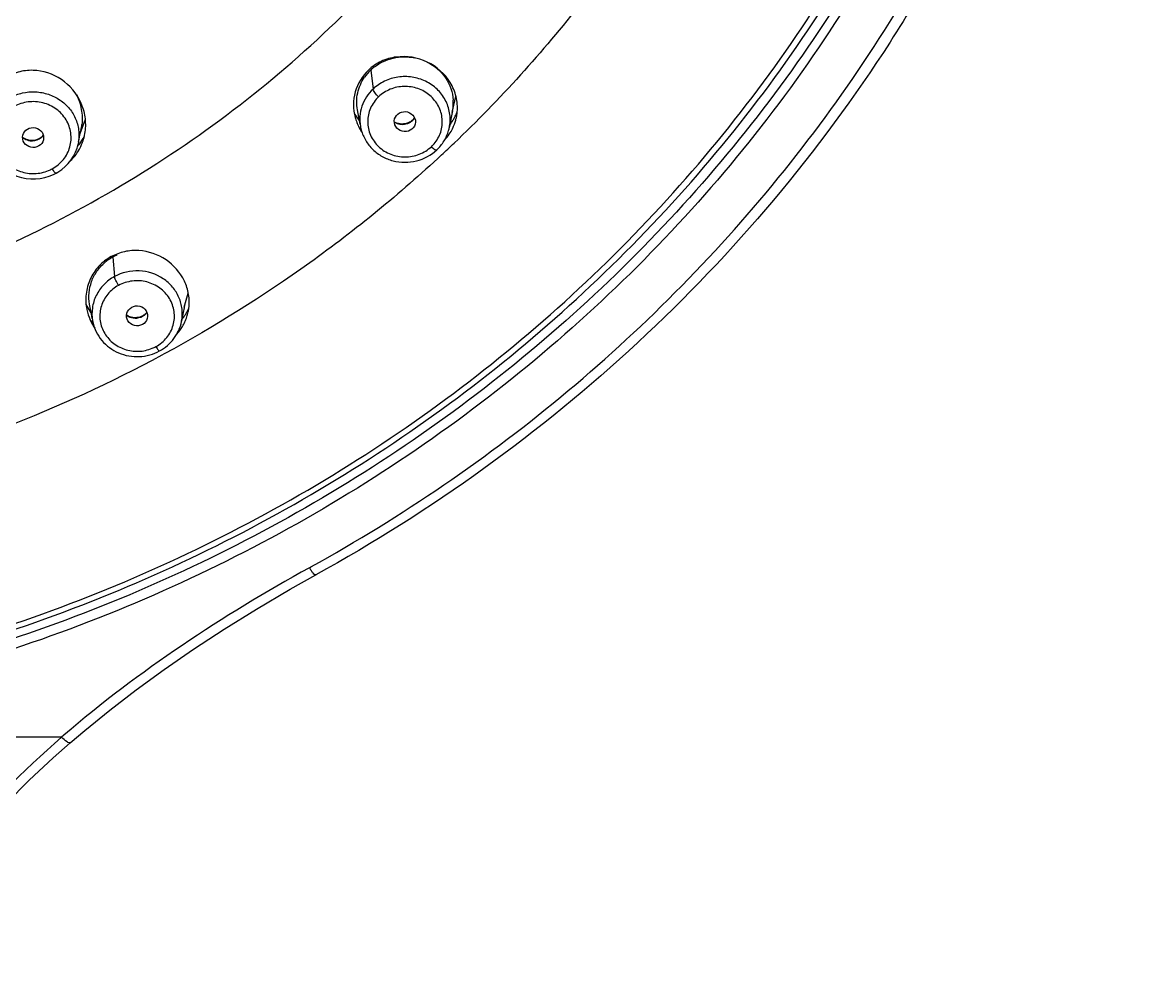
# Model space of a CAD drawing. Header units: millimetres. Extents: x 15137 to 17513, y -10160 to -6800.
# Drawn here: x 16553.4 to 16595.38, y -8330.15 to -8293.61 of the extents above; entities that cross this region are included whole.
import ezdxf

# ---------------------------------------------------------------- set-up
doc = ezdxf.new("R2010")
doc.units = ezdxf.units.MM

msp = doc.modelspace()

# ---------------------------------------------------------------- linework, layer by layer
at = {"linetype": 'Continuous'}
for p, q in [((16566.65, -8295.426), (16566.738, -8296.15)), ((16569.748, -8297.035), (16569.89, -8296.433)), ((16566.245, -8297.48), (16566.144, -8296.938)), ((16555.615, -8297.832), (16555.811, -8297.299)), ((16566.217, -8297.333), (16566.031, -8297.083)), ((16569.724, -8297.162), (16569.675, -8297.414)), ((16569.748, -8297.035), (16569.724, -8297.162)), ((16569.76, -8296.973), (16569.748, -8297.035)), ((16555.615, -8297.832), (16555.628, -8297.773)), ((16555.628, -8297.773), (16555.643, -8297.707)), ((16566.261, -8297.57), (16566.266, -8297.598)), ((16569.64, -8297.6), (16569.643, -8297.583)), ((16569.675, -8297.414), (16569.643, -8297.583)), ((16555.552, -8298.139), (16555.529, -8298.246)), ((16555.6, -8297.901), (16555.615, -8297.832)), ((16556.855, -8302.533), (16556.917, -8303.276)), ((16559.565, -8304.438), (16559.719, -8303.904)), ((16556.031, -8304.651), (16555.836, -8304.34)), ((16556.039, -8304.696), (16555.972, -8304.328)), ((16559.56, -8304.466), (16559.528, -8304.636)), ((16559.579, -8304.362), (16559.56, -8304.466)), ((16556.07, -8304.867), (16556.039, -8304.696)), ((16559.528, -8304.636), (16559.465, -8304.972)), ((16556.085, -8304.957), (16556.089, -8304.98)), ((16559.463, -8304.983), (16559.465, -8304.972)), ((16558.807, -8306.211), (16558.711, -8306.261)), ((16558.807, -8306.212), (16558.712, -8306.263)), ((16564.32, -8314.338), (16564.381, -8314.303)), ((16564.32, -8314.338), (16564.381, -8314.305)), ((16564.562, -8314.613), (16564.561, -8314.614)), ((16554.908, -8320.774), (16534.881, -8320.774)), ((16554.996, -8320.698), (16554.908, -8320.774)), ((16554.997, -8320.7), (16554.908, -8320.774)), ((16555.236, -8320.989), (16555.235, -8320.989))]:
    msp.add_line(p, q, dxfattribs=at)
for points in [[(16552.108, -8298.161), (16552.115, -8298.202), (16552.157, -8298.367), (16552.216, -8298.527), (16552.291, -8298.68), (16552.383, -8298.826), (16552.489, -8298.962), (16552.61, -8299.088), (16552.745, -8299.201), (16552.89, -8299.3), (16553.046, -8299.385), (16553.21, -8299.455), (16553.381, -8299.507), (16553.556, -8299.543), (16553.733, -8299.561), (16553.912, -8299.563), (16554.089, -8299.546), (16554.264, -8299.513), (16554.434, -8299.462), (16554.595, -8299.396), (16554.694, -8299.346)], [(16555.552, -8298.139), (16555.571, -8298.05), (16555.586, -8297.971), (16555.6, -8297.901)], [(16554.694, -8299.346), (16554.769, -8299.303), (16554.91, -8299.207), (16555.04, -8299.097), (16555.159, -8298.975), (16555.265, -8298.842), (16555.356, -8298.699), (16555.431, -8298.548), (16555.491, -8298.39), (16555.529, -8298.246)], [(16555.235, -8320.989), (16555.787, -8320.52), (16556.736, -8319.749), (16557.741, -8318.977), (16558.801, -8318.206), (16559.916, -8317.437), (16561.087, -8316.671), (16562.314, -8315.911), (16563.596, -8315.156), (16564.562, -8314.613)], [(16548.033, -8330.15), (16548.27, -8329.638), (16548.749, -8328.703), (16549.285, -8327.774), (16549.879, -8326.852), (16550.529, -8325.94), (16551.234, -8325.041), (16551.994, -8324.153), (16552.807, -8323.277), (16553.672, -8322.414), (16554.588, -8321.561), (16555.236, -8320.989)]]:
    msp.add_lwpolyline(points, dxfattribs=at)
for centre, radius, start, end in [((16567.857, -8296.696), 1.753, 133.5341, 145.4718), ((16567.871, -8296.724), 1.782, 127.3138, 133.2351), ((16568.157, -8296.672), 1.632, 349.3469, 357.193), ((16568.146, -8296.671), 1.643, 357.1977, 3.5611), ((16567.919, -8296.732), 1.922, 194.8475, 200.808), ((16567.885, -8296.95), 0.529, 313.3564, 325.4708), ((16567.895, -8296.938), 0.524, 313.3437, 324.1406), ((16568.026, -8296.255), 2.057, 322.5586, 328.0156), ((16568.168, -8296.86), 1.778, 334.0045, 344.7255), ((16568.038, -8296.263), 2.042, 328.0206, 331.7427), ((16568.049, -8296.269), 2.029, 331.7435, 335.2229), ((16568.18, -8296.864), 1.765, 344.7412, 346.7577), ((16568.054, -8296.271), 2.024, 335.2265, 338.5112), ((16568.189, -8296.866), 1.757, 346.7562, 351.1551), ((16568.186, -8296.866), 1.759, 351.163, 355.2176), ((16553.764, -8297.291), 1.924, 347.4985, 353.7735), ((16567.931, -8296.727), 1.935, 200.8073, 206.8862), ((16567.933, -8296.726), 1.938, 206.8876, 207.6656), ((16567.95, -8296.716), 1.958, 207.6733, 212.7899), ((16567.928, -8295.982), 2.378, 224.3625, 226.5027), ((16567.814, -8297.29), 1.579, 191.25, 195.1848), ((16567.963, -8296.708), 1.973, 212.7848, 213.779), ((16567.816, -8296.97), 0.504, 237.7412, 242.5942), ((16567.853, -8296.907), 0.583, 283.3178, 290.7452), ((16568.092, -8297.292), 1.578, 343.9878, 348.766), ((16568.147, -8296.849), 1.802, 325.7115, 333.4257), ((16568.135, -8297.301), 1.534, 349.4176, 350.3338), ((16568.17, -8296.861), 1.776, 333.4533, 333.9971), ((16553.753, -8297.597), 0.511, 229.8221, 235.2535), ((16553.868, -8296.96), 2.14, 321.6512, 329.8807), ((16553.94, -8297.521), 1.879, 335.8902, 339.8248), ((16553.908, -8297.51), 1.913, 339.8351, 347.122), ((16553.846, -8296.947), 2.165, 329.8715, 332.9864), ((16553.895, -8297.507), 1.926, 347.1151, 347.8302), ((16535.122, -8261.912), 50.209, 312.9665, 313.7129), ((16568.105, -8296.82), 1.853, 316.8658, 325.7138), ((16553.962, -8297.531), 1.855, 313.7734, 329.3991), ((16553.897, -8296.982), 2.104, 319.9759, 321.6307), ((16553.952, -8297.526), 1.866, 329.4128, 335.8816), ((16567.921, -8297.267), 1.49, 314.0149, 319.7312), ((16553.856, -8297.907), 1.451, 292.3681, 298.5924), ((16557.734, -8304.134), 1.827, 120.2182, 130.3872), ((16557.735, -8304.134), 1.828, 118.7778, 120.2231), ((16557.739, -8304.164), 1.856, 112.6984, 118.4619), ((16557.874, -8303.626), 2.05, 332.1916, 335.5356), ((16557.963, -8304.247), 1.792, 348.1768, 352.7173), ((16557.736, -8304.147), 1.91, 191.4594, 197.5438), ((16557.757, -8304.14), 1.933, 197.5566, 209.7222), ((16557.747, -8303.423), 2.306, 220.0273, 224.5589), ((16557.709, -8304.247), 0.59, 291.4711, 298.5775), ((16557.718, -8304.291), 0.558, 298.603, 309.4596), ((16557.733, -8304.311), 0.533, 309.4933, 316.9644), ((16557.837, -8303.603), 2.093, 321.6836, 323.8102), ((16557.841, -8303.606), 2.088, 323.809, 327.4557), ((16557.961, -8304.247), 1.794, 335.4985, 341.8423), ((16557.858, -8303.617), 2.069, 327.4546, 331.1248), ((16557.957, -8304.246), 1.798, 341.8415, 348.1767), ((16557.886, -8303.632), 2.036, 331.123, 332.189), ((16557.754, -8304.141), 1.93, 209.7408, 212.1872), ((16557.624, -8304.677), 1.565, 191.1823, 192.0763), ((16557.765, -8304.134), 1.943, 212.187, 214.4598), ((16557.92, -8304.223), 1.841, 317.8561, 329.1494), ((16557.951, -8304.242), 1.805, 329.1701, 335.4806), ((16557.743, -8304.542), 1.579, 292.5222, 298.0205)]:
    msp.add_arc(centre, radius, start, end, dxfattribs=at)
for centre, major_axis, ratio in [((16567.948, -8297.386), (0.401, -0.026), 0.945083), ((16553.824, -8297.991), (0.4, -0.011), 0.947067), ((16557.773, -8304.768), (0.4, -0.024), 0.948578)]:
    msp.add_ellipse(centre, major_axis=major_axis, ratio=ratio, dxfattribs=at)
for points, knots in [([(16564.381, -8314.305), (16567.838, -8312.393), (16574.372, -8307.927), (16582.642, -8299.515), (16589.031, -8289.732), (16593.285, -8278.952), (16595.236, -8267.588), (16594.805, -8256.082), (16592.012, -8244.879), (16586.965, -8234.412), (16579.866, -8225.082), (16570.989, -8217.243), (16560.678, -8211.19), (16549.326, -8207.149), (16537.365, -8205.269), (16525.245, -8205.622), (16513.431, -8208.191), (16506.013, -8211.338), (16502.506, -8213.238)], [0, 0, 0, 0, 0.063059, 0.125441, 0.187164, 0.248341, 0.309174, 0.36992, 0.430848, 0.492201, 0.554154, 0.616784, 0.680067, 0.743881, 0.808029, 0.872266, 0.936332, 1, 1, 1, 1]), ([(16533.207, -8306.35), (16536.696, -8306.35), (16543.679, -8305.58), (16553.585, -8302.17), (16562.405, -8296.685), (16569.655, -8289.411), (16574.936, -8280.74), (16577.454, -8272.713), (16578.242, -8266.121), (16578.221, -8261.145), (16577.588, -8256.206), (16576.764, -8252.986), (16576.255, -8251.407)], [0, 0, 0, 0, 0.12887, 0.257027, 0.3839, 0.509181, 0.632895, 0.755413, 0.816531, 0.877603, 0.938728, 1, 1, 1, 1]), ([(16592.877, -8258.044), (16593.301, -8261.903), (16593.307, -8269.751), (16590.769, -8281.254), (16586.629, -8290.213), (16582.229, -8296.769), (16577.115, -8302.896), (16569.509, -8309.563), (16560.675, -8314.589), (16553.077, -8317.527), (16545.176, -8319.722), (16539.022, -8320.489), (16534.921, -8320.6)], [0, 0, 0, 0, 0.12171, 0.243718, 0.366572, 0.428535, 0.49084, 0.616364, 0.743251, 0.807206, 0.871376, 1, 1, 1, 1]), ([(16535.908, -8319.679), (16539.895, -8319.506), (16547.835, -8318.393), (16559.146, -8314.484), (16569.4, -8308.492), (16578.169, -8300.658), (16585.09, -8291.302), (16589.868, -8280.804), (16592.302, -8269.607), (16592.289, -8261.975), (16591.878, -8258.22)], [0, 0, 0, 0, 0.128662, 0.256656, 0.383555, 0.509093, 0.633223, 0.756131, 0.878211, 1, 1, 1, 1]), ([(16535.921, -8319.881), (16539.924, -8319.707), (16547.896, -8318.591), (16559.252, -8314.669), (16569.551, -8308.657), (16578.363, -8300.796), (16585.321, -8291.405), (16590.133, -8280.866), (16592.593, -8269.622), (16592.593, -8261.955), (16592.186, -8258.183)], [0, 0, 0, 0, 0.128621, 0.256581, 0.383459, 0.508993, 0.633134, 0.756067, 0.878179, 1, 1, 1, 1]), ([(16592.597, -8258.149), (16593, -8261.928), (16592.995, -8269.607), (16590.535, -8280.868), (16586.534, -8289.657), (16582.281, -8296.106), (16577.336, -8302.147), (16569.977, -8308.756), (16561.413, -8313.8), (16554.031, -8316.802), (16546.343, -8319.093), (16540.341, -8319.969), (16536.331, -8320.168)], [0, 0, 0, 0, 0.121758, 0.24381, 0.366687, 0.428646, 0.490941, 0.616431, 0.743275, 0.80721, 0.871365, 1, 1, 1, 1]), ([(16595.381, -8266.724), (16595.25, -8269.156), (16594.668, -8274.014), (16592.851, -8281.133), (16590.115, -8287.986), (16585.293, -8296.637), (16577.181, -8306.28), (16568.969, -8312.183), (16564.562, -8314.613)], [0, 0, 0, 0, 0.123054, 0.24641, 0.370261, 0.494768, 0.745674, 1, 1, 1, 1]), ([(16576.087, -8290.925), (16575.627, -8291.578), (16573.72, -8294.154), (16571.558, -8296.541), (16569.819, -8298.204)], [0, 0, 0, 0, 0.249154, 1, 1, 1, 1]), ([(16569.939, -8297.013), (16569.955, -8296.822), (16569.924, -8296.431), (16569.62, -8295.705), (16568.841, -8295.015), (16567.809, -8294.848), (16567.038, -8295.069), (16566.703, -8295.295), (16566.56, -8295.43)], [0, 0, 0, 0, 0.121848, 0.245102, 0.494894, 0.748054, 0.87475, 1, 1, 1, 1]), ([(16566.79, -8295.307), (16567, -8295.147), (16567.499, -8294.917), (16568.047, -8294.909), (16568.309, -8294.959)], [0, 0, 0, 0, 0.497292, 1, 1, 1, 1]), ([(16568.801, -8295.124), (16569.075, -8295.26), (16569.558, -8295.671), (16569.767, -8296.272), (16569.786, -8296.569)], [0, 0, 0, 0, 0.506401, 1, 1, 1, 1]), ([(16555.778, -8297.913), (16555.818, -8297.728), (16555.843, -8297.345), (16555.676, -8296.598), (16555.088, -8295.791), (16554.158, -8295.411), (16553.388, -8295.445), (16553.022, -8295.577), (16552.856, -8295.668)], [0, 0, 0, 0, 0.124173, 0.249021, 0.49849, 0.748897, 0.874824, 1, 1, 1, 1]), ([(16566.56, -8295.43), (16566.326, -8295.651), (16565.973, -8296.234), (16565.978, -8296.913), (16566.061, -8297.224)], [0, 0, 0, 0, 0.500424, 1, 1, 1, 1]), ([(16566.144, -8296.938), (16566.106, -8296.728), (16566.114, -8296.286), (16566.291, -8295.881), (16566.413, -8295.703)], [0, 0, 0, 0, 0.497336, 1, 1, 1, 1]), ([(16569.648, -8297.559), (16569.676, -8297.392), (16569.677, -8297.044), (16569.508, -8296.55), (16569.186, -8296.132), (16568.744, -8295.829), (16568.226, -8295.67), (16567.682, -8295.669), (16567.165, -8295.826), (16566.866, -8296.03), (16566.738, -8296.15)], [0, 0, 0, 0, 0.121009, 0.242692, 0.366139, 0.491741, 0.619066, 0.747046, 0.874381, 1, 1, 1, 1]), ([(16569.058, -8298.23), (16569.168, -8298.1), (16569.341, -8297.797), (16569.4, -8297.278), (16569.251, -8296.777), (16568.918, -8296.366), (16568.45, -8296.101), (16567.914, -8296.019), (16567.383, -8296.127), (16567.079, -8296.323), (16566.95, -8296.442)], [0, 0, 0, 0, 0.123065, 0.244617, 0.36658, 0.490638, 0.617264, 0.745526, 0.873681, 1, 1, 1, 1]), ([(16552.953, -8296.474), (16553.098, -8296.394), (16553.413, -8296.276), (16553.914, -8296.234), (16554.409, -8296.327), (16554.856, -8296.547), (16555.22, -8296.879), (16555.47, -8297.296), (16555.584, -8297.763), (16555.564, -8298.084), (16555.531, -8298.238)], [0, 0, 0, 0, 0.1272, 0.255247, 0.383047, 0.509756, 0.634476, 0.757097, 0.878618, 1, 1, 1, 1]), ([(16555.474, -8296.371), (16555.559, -8296.545), (16555.682, -8296.916), (16555.698, -8297.308), (16555.677, -8297.499)], [0, 0, 0, 0, 0.501084, 1, 1, 1, 1]), ([(16566.738, -8296.15), (16566.55, -8296.329), (16566.254, -8296.779), (16566.216, -8297.319), (16566.261, -8297.57)], [0, 0, 0, 0, 0.503892, 1, 1, 1, 1]), ([(16566.95, -8296.442), (16566.822, -8296.565), (16566.609, -8296.859), (16566.499, -8297.39), (16566.611, -8297.92), (16566.93, -8298.366), (16567.401, -8298.662), (16567.953, -8298.764), (16568.506, -8298.664), (16568.823, -8298.462), (16568.956, -8298.339)], [0, 0, 0, 0, 0.12369, 0.245445, 0.36718, 0.490849, 0.617195, 0.745393, 0.873621, 1, 1, 1, 1]), ([(16566.95, -8296.442), (16566.897, -8296.392), (16566.828, -8296.316), (16566.762, -8296.215), (16566.741, -8296.169), (16566.738, -8296.15)], [0, 0, 0, 0, 0.601292, 0.841405, 1, 1, 1, 1]), ([(16553.103, -8296.81), (16552.947, -8296.895), (16552.667, -8297.122), (16552.411, -8297.591), (16552.356, -8298.12), (16552.512, -8298.629), (16552.854, -8299.045), (16553.332, -8299.312), (16553.878, -8299.394), (16554.241, -8299.317), (16554.408, -8299.249)], [0, 0, 0, 0, 0.125551, 0.248525, 0.370162, 0.492266, 0.616461, 0.74324, 0.871619, 1, 1, 1, 1]), ([(16554.55, -8299.181), (16554.711, -8299.093), (16554.999, -8298.855), (16555.254, -8298.362), (16555.292, -8297.812), (16555.104, -8297.291), (16554.72, -8296.881), (16554.29, -8296.682), (16553.919, -8296.623), (16553.542, -8296.633), (16553.266, -8296.72), (16553.103, -8296.81)], [0, 0, 0, 0, 0.125198, 0.247947, 0.36952, 0.491802, 0.616411, 0.74356, 0.807964, 0.872422, 1, 1, 1, 1]), ([(16568.254, -8297.319), (16568.243, -8297.33), (16568.194, -8297.373), (16568.137, -8297.407), (16568.092, -8297.427)], [0, 0, 0, 0, 0.244257, 1, 1, 1, 1]), ([(16566.291, -8297.703), (16566.329, -8297.843), (16566.444, -8298.114), (16566.72, -8298.46), (16567.079, -8298.726), (16567.633, -8298.948), (16568.404, -8298.955), (16568.949, -8298.66), (16569.162, -8298.459)], [0, 0, 0, 0, 0.12299, 0.247014, 0.37225, 0.498547, 0.750416, 1, 1, 1, 1]), ([(16567.557, -8297.407), (16567.619, -8297.446), (16567.763, -8297.499), (16567.914, -8297.492), (16567.987, -8297.475)], [0, 0, 0, 0, 0.493773, 1, 1, 1, 1]), ([(16568.092, -8297.427), (16568.011, -8297.463), (16567.835, -8297.499), (16567.66, -8297.457), (16567.585, -8297.418)], [0, 0, 0, 0, 0.510832, 1, 1, 1, 1]), ([(16569.162, -8298.459), (16569.267, -8298.36), (16569.452, -8298.133), (16569.57, -8297.866), (16569.609, -8297.728)], [0, 0, 0, 0, 0.501955, 1, 1, 1, 1]), ([(16553.702, -8298.099), (16553.676, -8298.096), (16553.577, -8298.077), (16553.482, -8298.031), (16553.424, -8297.984)], [0, 0, 0, 0, 0.259608, 1, 1, 1, 1]), ([(16553.462, -8298.017), (16553.518, -8298.056), (16553.604, -8298.093), (16553.694, -8298.108), (16553.717, -8298.111)], [0, 0, 0, 0, 0.746122, 1, 1, 1, 1]), ([(16554.06, -8298.032), (16554.033, -8298.046), (16553.921, -8298.096), (16553.794, -8298.11), (16553.702, -8298.099)], [0, 0, 0, 0, 0.247563, 1, 1, 1, 1]), ([(16554.213, -8297.907), (16554.203, -8297.919), (16554.158, -8297.968), (16554.104, -8298.008), (16554.06, -8298.032)], [0, 0, 0, 0, 0.243442, 1, 1, 1, 1]), ([(16568.956, -8298.339), (16568.996, -8298.377), (16569.054, -8298.424), (16569.124, -8298.463), (16569.155, -8298.465), (16569.162, -8298.459)], [0, 0, 0, 0, 0.676488, 0.886345, 1, 1, 1, 1]), ([(16569.343, -8298.652), (16567.764, -8300.123), (16564.401, -8302.874), (16560.718, -8305.176), (16558.807, -8306.212)], [0, 0, 0, 0, 0.498297, 1, 1, 1, 1]), ([(16554.694, -8299.346), (16554.687, -8299.349), (16554.663, -8299.335), (16554.634, -8299.302), (16554.592, -8299.247), (16554.565, -8299.204), (16554.55, -8299.181)], [0, 0, 0, 0, 0.098117, 0.311132, 0.631631, 1, 1, 1, 1]), ([(16559.74, -8304.474), (16559.762, -8304.301), (16559.755, -8303.945), (16559.54, -8303.264), (16558.923, -8302.555), (16558.028, -8302.249), (16557.297, -8302.303), (16556.95, -8302.431), (16556.791, -8302.518)], [0, 0, 0, 0, 0.121865, 0.244799, 0.493334, 0.746095, 0.87349, 1, 1, 1, 1]), ([(16556.791, -8302.518), (16556.617, -8302.613), (16556.298, -8302.86), (16555.965, -8303.361), (16555.806, -8303.937), (16555.824, -8304.335), (16555.863, -8304.527)], [0, 0, 0, 0, 0.252494, 0.502761, 0.751571, 1, 1, 1, 1]), ([(16555.971, -8304.328), (16555.945, -8304.185), (16555.931, -8303.89), (16556.027, -8303.458), (16556.234, -8303.061), (16556.437, -8302.839), (16556.55, -8302.742)], [0, 0, 0, 0, 0.247179, 0.495153, 0.745768, 1, 1, 1, 1]), ([(16559.465, -8304.972), (16559.494, -8304.821), (16559.506, -8304.509), (16559.384, -8304.056), (16559.133, -8303.654), (16558.654, -8303.229), (16557.856, -8302.971), (16557.198, -8303.123), (16556.917, -8303.276)], [0, 0, 0, 0, 0.121672, 0.243762, 0.367257, 0.492677, 0.746001, 1, 1, 1, 1]), ([(16556.917, -8303.276), (16556.768, -8303.357), (16556.495, -8303.564), (16556.199, -8303.979), (16556.049, -8304.46), (16556.055, -8304.796), (16556.085, -8304.957)], [0, 0, 0, 0, 0.255109, 0.506007, 0.753576, 1, 1, 1, 1]), ([(16557.067, -8303.612), (16556.915, -8303.697), (16556.639, -8303.918), (16556.386, -8304.38), (16556.33, -8304.898), (16556.484, -8305.399), (16556.821, -8305.807), (16557.213, -8306.024), (16557.559, -8306.106), (16557.916, -8306.127), (16558.184, -8306.068), (16558.348, -8306)], [0, 0, 0, 0, 0.12555, 0.248554, 0.370096, 0.492124, 0.61627, 0.742974, 0.807297, 0.871825, 1, 1, 1, 1]), ([(16557.067, -8303.613), (16557.029, -8303.55), (16556.979, -8303.458), (16556.933, -8303.344), (16556.919, -8303.296), (16556.917, -8303.276)], [0, 0, 0, 0, 0.594385, 0.837684, 1, 1, 1, 1]), ([(16558.485, -8305.936), (16558.642, -8305.848), (16558.927, -8305.617), (16559.18, -8305.133), (16559.218, -8304.593), (16559.032, -8304.082), (16558.656, -8303.68), (16558.234, -8303.485), (16557.869, -8303.428), (16557.499, -8303.438), (16557.229, -8303.526), (16557.067, -8303.612)], [0, 0, 0, 0, 0.125424, 0.248235, 0.36966, 0.491802, 0.616291, 0.74334, 0.807765, 0.872279, 1, 1, 1, 1]), ([(16557.373, -8304.746), (16557.396, -8304.763), (16557.493, -8304.823), (16557.609, -8304.851), (16557.695, -8304.852)], [0, 0, 0, 0, 0.246489, 1, 1, 1, 1]), ([(16557.706, -8304.839), (16557.676, -8304.84), (16557.562, -8304.833), (16557.449, -8304.792), (16557.379, -8304.745)], [0, 0, 0, 0, 0.260997, 1, 1, 1, 1]), ([(16558.148, -8304.639), (16558.137, -8304.651), (16558.091, -8304.701), (16558.036, -8304.741), (16557.991, -8304.765)], [0, 0, 0, 0, 0.242479, 1, 1, 1, 1]), ([(16556.094, -8305.004), (16556.148, -8305.257), (16556.391, -8305.748), (16557.051, -8306.23), (16557.86, -8306.376), (16558.395, -8306.229), (16558.629, -8306.101)], [0, 0, 0, 0, 0.245371, 0.494901, 0.747631, 1, 1, 1, 1]), ([(16558.629, -8306.101), (16558.839, -8305.986), (16559.214, -8305.666), (16559.417, -8305.215), (16559.463, -8304.983)], [0, 0, 0, 0, 0.503788, 1, 1, 1, 1]), ([(16558.485, -8305.935), (16558.5, -8305.96), (16558.528, -8306.003), (16558.57, -8306.058), (16558.598, -8306.09), (16558.623, -8306.104), (16558.629, -8306.101)], [0, 0, 0, 0, 0.384869, 0.696323, 0.903281, 1, 1, 1, 1]), ([(16558.712, -8306.263), (16556.776, -8307.307), (16552.758, -8309.156), (16548.542, -8310.493), (16546.398, -8311.03)], [0, 0, 0, 0, 0.498796, 1, 1, 1, 1]), ([(16564.32, -8314.338), (16562.666, -8315.251), (16559.44, -8317.204), (16556.419, -8319.473), (16554.996, -8320.698)], [0, 0, 0, 0, 0.501367, 1, 1, 1, 1]), ([(16564.561, -8314.612), (16564.55, -8314.617), (16564.508, -8314.594), (16564.46, -8314.539), (16564.39, -8314.448), (16564.344, -8314.377), (16564.32, -8314.338)], [0, 0, 0, 0, 0.098424, 0.312983, 0.633578, 1, 1, 1, 1]), ([(16547.713, -8330.001), (16548.116, -8329.102), (16549.046, -8327.362), (16551.332, -8324.158), (16553.431, -8322.066), (16554.908, -8320.774)], [0, 0, 0, 0, 0.250864, 0.500313, 1, 1, 1, 1]), ([(16555.235, -8320.988), (16555.223, -8320.998), (16555.172, -8320.991), (16555.062, -8320.921), (16554.971, -8320.839), (16554.908, -8320.774)], [0, 0, 0, 0, 0.111619, 0.326074, 1, 1, 1, 1])]:
    msp.add_open_spline(points, degree=3, knots=knots, dxfattribs=at)
for points in [[(16568.059, -8297.452), (16568.129, -8297.426), (16568.194, -8297.386), (16568.248, -8297.335)], [(16553.717, -8298.111), (16553.831, -8298.123), (16553.953, -8298.099), (16554.054, -8298.044)], [(16554.054, -8298.044), (16554.113, -8298.012), (16554.167, -8297.968), (16554.21, -8297.915)], [(16557.695, -8304.852), (16557.795, -8304.854), (16557.898, -8304.829), (16557.985, -8304.781)], [(16557.925, -8304.796), (16557.856, -8304.824), (16557.781, -8304.838), (16557.706, -8304.839)]]:
    msp.add_open_spline(points, degree=3, dxfattribs=at)

doc.saveas('drawing.dxf')
